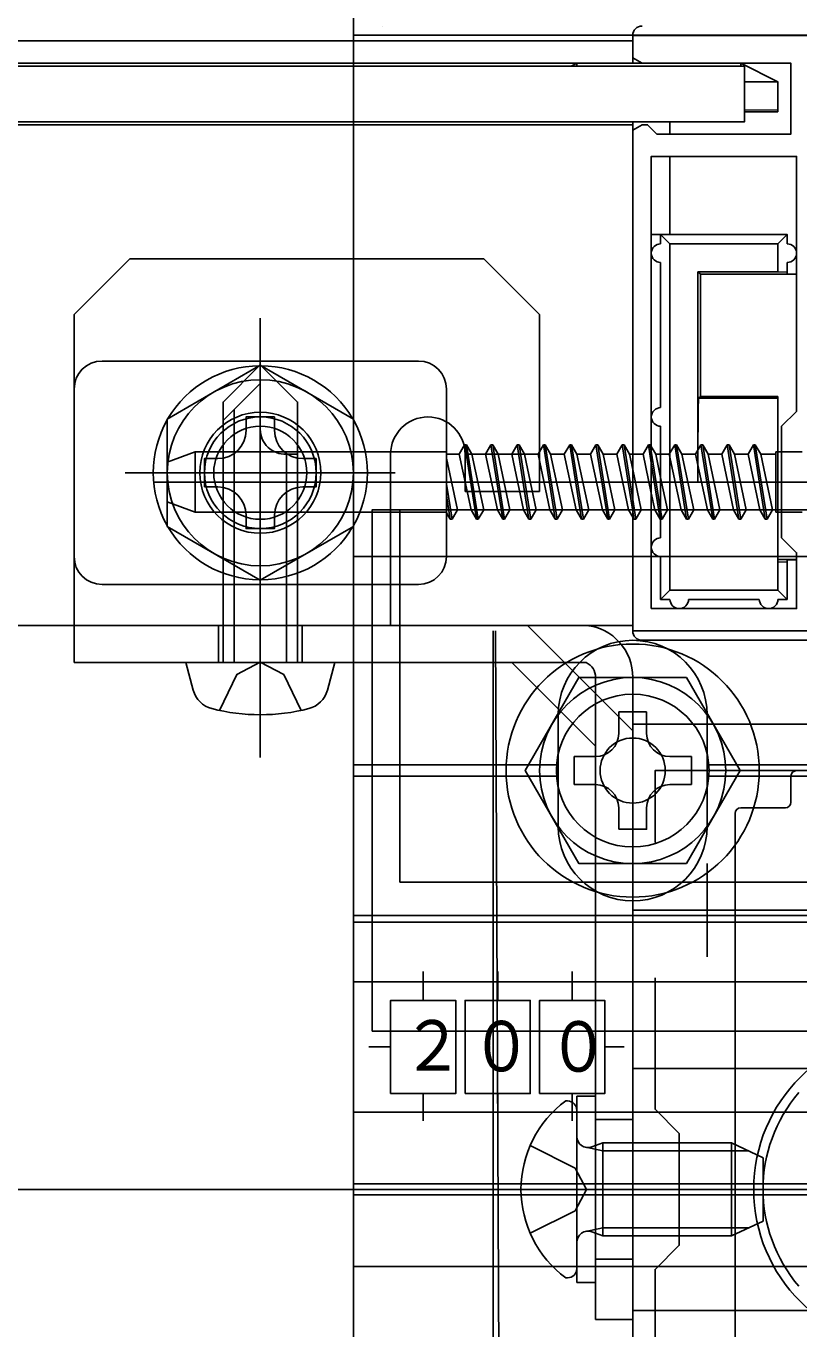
# Model space of a CAD drawing. Units: millimetres, scale not verified. Extents: x -875 to 875, y -1300 to 1294.
# Drawn here: x 719.4 to 760.9, y 882.5 to 952.5 of the extents above; entities that cross this region are included whole.
import ezdxf
from ezdxf.enums import TextEntityAlignment as Align

# ---------------------------------------------------------------- set-up
doc = ezdxf.new("R2010")
doc.units = ezdxf.units.MM
doc.header["$LTSCALE"] = 8
for name, color, linetype in [('0-2_YKK_11', 7, 'Continuous'), ('0-3_YKK_12', 2, 'Continuous'), ('0-4_YKK_13', 4, 'Continuous'), ('0-7_YSS_K', 3, 'Continuous')]:
    doc.layers.add(name, color=color, linetype=linetype)
doc.styles.add('ＭＳ ゴシック', font='')
doc.styles.get('ＭＳ ゴシック').set_extended_font_data('MS Gothic')

msp = doc.modelspace()

# ---------------------------------------------------------------- linework, layer by layer
at = {"layer": '0-2_YKK_11'}
for p, q in [((756, 907.5), (756, 902.5)), ((753.5, 905), (758.5, 905))]:
    msp.add_line(p, q, dxfattribs=at)
for points in [[(752, 920), (752, 946.9), (752.5, 947.2), (752.8, 947.2), (753, 947), (753.3, 946.7), (760.5, 946.7), (760.5, 950.5), (752.5, 950.5), (752, 950.8), (752, 952), (762, 952), (762, 928.458), (761.88, 928.275), (761.88, 927.725), (762, 927.542), (762, 920)], [(753, 921.2), (753, 945.5), (760.8, 945.5), (760.8, 931.8), (760, 931), (760, 925), (760.8, 924.2), (760.8, 921.2)], [(752, 915), (752, 865), (782, 865), (782, 915)]]:
    msp.add_lwpolyline(points, close=True, dxfattribs=at)
for points in [[(753.2, 908.633), (753.2, 912.5), (780.8, 912.5), (780.8, 908.633)], [(753.2, 878.633), (753.2, 885.7), (754.5, 887), (754.5, 893), (753.2, 894.3), (753.2, 901.367)]]:
    msp.add_lwpolyline(points, dxfattribs=at)
at = {"layer": '0-3_YKK_12'}
for p, q in [((752, 951.7), (432, 951.7)), ((752, 951.7), (752, 950.5)), ((752, 950.5), (432, 950.5)), ((752, 947.2), (432, 947.2)), ((752, 947.35), (752, 920.3)), ((752, 920.3), (432, 920.3))]:
    msp.add_line(p, q, dxfattribs=at)
at = {"layer": '0-4_YKK_13'}
for p, q in [((737, 952.015), (737, 960.176)), ((738.547, 952.473), (738.543, 952.482)), ((752, 950.5), (752, 951.999)), ((748.7, 950.35), (749, 950.5)), ((749, 950.35), (749, 950.5)), ((759.8, 949.5), (757.8, 950.5)), ((758, 947.998), (759.8, 947.983)), ((759.8, 947.894), (758, 947.894)), ((759.8, 947.983), (759.8, 947.894)), ((754, 947.35), (754, 946.7)), ((754, 945.5), (754, 941.3)), ((752, 920.001), (752, 941.3)), ((753.5, 941.3), (753, 941.3)), ((753.5, 941.3), (754, 940.8)), ((753.5, 941.3), (753.5, 940.8)), ((754, 922.2), (754, 940.8)), ((759.8, 939.3), (759.8, 940.8)), ((760.3, 940.8), (760.3, 941.3)), ((725, 940), (722, 937)), ((744, 940), (725, 940)), ((744, 940), (747, 937)), ((753.5, 939.8), (753.5, 932)), ((760.3, 939.283), (760.3, 939.8)), ((755.5, 939.3), (755.5, 928)), ((759.8, 939.3), (755.5, 939.3)), ((755.635, 939.165), (755.635, 932.596)), ((759.8, 939.3), (760.3, 939.283)), ((760.3, 939.283), (760.3, 939.173)), ((760.3, 939.173), (760.8, 939.173)), ((732, 913.2), (732, 936.8)), ((747, 927.5), (747, 937)), ((732, 921.25), (732, 935.75)), ((723.5, 934.5), (740.5, 934.5)), ((730, 931.3), (732, 933.3)), ((722, 924), (722, 933)), ((742, 924), (742, 933)), ((755.635, 932.596), (755.539, 932.5)), ((759.8, 932.5), (755.539, 932.5)), ((759.8, 932.596), (755.635, 932.596)), ((759.8, 932.596), (759.8, 932.5)), ((759.8, 928), (759.8, 932.5)), ((730.6, 918.3), (730.6, 931.9)), ((728.5, 929.616), (727, 929.07)), ((742, 929.616), (728.5, 929.616)), ((742, 926.345), (742, 929.616)), ((743.609, 926), (742.976, 930)), ((743.075, 930), (743.363, 929.5)), ((743.709, 926), (743.076, 930)), ((745.019, 926), (744.386, 930)), ((744.485, 930), (744.773, 929.5)), ((745.119, 926), (744.486, 930)), ((745.796, 930), (745.507, 929.5)), ((745.896, 930), (745.796, 930)), ((746.429, 926), (745.796, 930)), ((745.896, 930), (746.184, 929.5)), ((746.529, 926), (745.896, 930)), ((747.206, 930), (746.917, 929.5)), ((747.306, 930), (747.206, 930)), ((747.839, 926), (747.206, 930)), ((747.306, 930), (747.594, 929.5)), ((747.939, 926), (747.306, 930)), ((748.616, 930), (748.327, 929.5)), ((748.716, 930), (748.616, 930)), ((749.249, 926), (748.616, 930)), ((748.716, 930), (749.004, 929.5)), ((749.349, 926), (748.716, 930)), ((750.026, 930), (749.737, 929.5)), ((750.126, 930), (750.026, 930)), ((750.659, 926), (750.026, 930)), ((750.126, 930), (750.414, 929.5)), ((750.759, 926), (750.126, 930)), ((751.436, 930), (751.147, 929.5)), ((751.536, 930), (751.436, 930)), ((751.536, 930), (751.824, 929.5)), ((752.846, 930), (752.557, 929.5)), ((752.946, 930), (752.846, 930)), ((753, 929.656), (752.946, 930)), ((754.256, 930), (753.967, 929.5)), ((754.356, 930), (754.256, 930)), ((754.889, 926), (754.256, 930)), ((754.356, 930), (754.644, 929.5)), ((754.989, 926), (754.356, 930)), ((755.666, 930), (755.377, 929.5)), ((755.766, 930), (755.666, 930)), ((756.299, 926), (755.666, 930)), ((755.766, 930), (756.054, 929.5)), ((756.399, 926), (755.766, 930)), ((757.076, 930), (756.787, 929.5)), ((757.176, 930), (757.076, 930)), ((757.709, 926), (757.076, 930)), ((757.176, 930), (757.464, 929.5)), ((757.809, 926), (757.176, 930)), ((758.486, 930), (758.197, 929.5)), ((758.586, 930), (758.486, 930)), ((759.119, 926), (758.486, 930)), ((758.586, 930), (758.874, 929.5)), ((759.219, 926), (758.586, 930)), ((759.693, 926.38), (759.693, 929.62)), ((759.8, 929.62), (759.693, 929.62)), ((727, 929.07), (727, 926.93)), ((733.4, 929.5), (734, 929.5)), ((733.4, 918.3), (733.4, 929.5)), ((734.28, 929.26), (735, 929.26)), ((739, 920.3), (739, 929.5)), ((742.687, 929.5), (742, 929.5)), ((742.588, 926.5), (742, 929.283)), ((743.32, 926.5), (742.687, 929.5)), ((743, 929.5), (747, 929.5)), ((743, 927.5), (743, 929.5)), ((744.097, 929.5), (743.364, 929.5)), ((743.998, 926.5), (743.365, 929.497)), ((744.73, 926.5), (744.097, 929.5)), ((745.506, 929.5), (744.774, 929.5)), ((745.408, 926.5), (744.775, 929.497)), ((746.14, 926.5), (745.507, 929.5)), ((746.916, 929.5), (746.184, 929.5)), ((746.818, 926.5), (746.184, 929.5)), ((747.55, 926.5), (746.917, 929.5)), ((748.326, 929.5), (747.594, 929.5)), ((748.228, 926.5), (747.594, 929.5)), ((748.96, 926.5), (748.327, 929.5)), ((749.736, 929.5), (749.004, 929.5)), ((749.638, 926.5), (749.004, 929.5)), ((750.37, 926.5), (749.737, 929.5)), ((751.146, 929.5), (750.414, 929.5)), ((751.048, 926.5), (750.414, 929.5)), ((751.78, 926.5), (751.147, 929.5)), ((754.6, 926.5), (753.967, 929.5)), ((755.376, 929.5), (754.644, 929.5)), ((755.278, 926.5), (754.644, 929.5)), ((756.01, 926.5), (755.377, 929.5)), ((756.786, 929.5), (756.054, 929.5)), ((756.688, 926.5), (756.054, 929.5)), ((757.42, 926.5), (756.787, 929.5)), ((758.196, 929.5), (757.464, 929.5)), ((758.098, 926.5), (757.464, 929.5)), ((758.83, 926.5), (758.197, 929.5)), ((759.693, 929.5), (758.874, 929.5)), ((759.508, 926.5), (758.874, 929.5)), ((739.25, 928.5), (724.75, 928.5)), ((765.5, 928), (726.339, 928)), ((729.72, 927.74), (729, 927.74)), ((742.299, 926), (742, 927.888)), ((743, 927.5), (747, 927.5)), ((759.8, 928), (755.5, 928)), ((742.199, 926), (742, 927.257)), ((742, 926.384), (728.5, 926.384)), ((742.199, 926), (742, 926.345)), ((742.299, 926), (742.588, 926.5)), ((743.32, 926.5), (742.588, 926.5)), ((743.609, 926), (743.32, 926.5)), ((743.709, 926), (743.998, 926.5)), ((744.73, 926.5), (743.998, 926.5)), ((745.019, 926), (744.73, 926.5)), ((745.119, 926), (745.408, 926.5)), ((746.139, 926.5), (745.408, 926.5)), ((746.429, 926), (746.14, 926.5)), ((746.529, 926), (746.818, 926.5)), ((747.549, 926.5), (746.818, 926.5)), ((747.839, 926), (747.55, 926.5)), ((747.939, 926), (748.228, 926.5)), ((748.959, 926.5), (748.228, 926.5)), ((749.249, 926), (748.96, 926.5)), ((749.349, 926), (749.638, 926.5)), ((750.369, 926.5), (749.638, 926.5)), ((750.659, 926), (750.37, 926.5)), ((750.759, 926), (751.048, 926.5)), ((751.779, 926.5), (751.048, 926.5)), ((752.169, 926), (752.458, 926.5)), ((753.479, 926), (753.19, 926.5)), ((753.579, 926), (753.868, 926.5)), ((754.599, 926.5), (753.868, 926.5)), ((754.889, 926), (754.6, 926.5)), ((754.989, 926), (755.278, 926.5)), ((756.009, 926.5), (755.278, 926.5)), ((756.299, 926), (756.01, 926.5)), ((756.399, 926), (756.688, 926.5)), ((757.419, 926.5), (756.688, 926.5)), ((757.709, 926), (757.42, 926.5)), ((757.809, 926), (758.098, 926.5)), ((758.829, 926.5), (758.098, 926.5)), ((759.119, 926), (758.83, 926.5)), ((759.219, 926), (759.508, 926.5)), ((759.693, 926.5), (759.508, 926.5)), ((759.8, 926.38), (759.693, 926.38)), ((742.199, 926), (742.299, 926)), ((743.609, 926), (743.709, 926)), ((745.019, 926), (745.119, 926)), ((746.429, 926), (746.529, 926)), ((747.839, 926), (747.939, 926)), ((749.249, 926), (749.349, 926)), ((750.659, 926), (750.759, 926)), ((752.069, 926), (752.169, 926)), ((754.889, 926), (754.989, 926)), ((756.299, 926), (756.399, 926)), ((757.709, 926), (757.809, 926)), ((759.119, 926), (759.219, 926)), ((737, 924), (797, 924)), ((753.5, 924), (753.5, 921.7)), ((759.8, 923.835), (760.8, 923.835)), ((760.3, 923.717), (759.8, 923.7)), ((760.3, 923.827), (760.8, 923.827)), ((760.3, 923.717), (760.3, 923.827)), ((760.3, 921.7), (760.3, 923.717)), ((723.5, 922.5), (740.5, 922.5)), ((754, 922.2), (753.5, 921.7)), ((760.3, 921.7), (759.8, 922.2)), ((753.5, 921.7), (754, 921.7)), ((755, 921.7), (758.8, 921.7)), ((759.8, 921.7), (760.3, 921.7)), ((722, 920.3), (749.5, 920.3)), ((729.75, 920.3), (729.75, 918.3)), ((734.25, 920.3), (734.25, 918.3)), ((744.5, 851.999), (744.5, 920)), ((744.934, 852.436), (744.625, 920)), ((752, 914.643), (746.343, 920.3)), ((762.001, 919.5), (752.5, 919.5)), ((722, 918.3), (749.5, 918.3)), ((728.396, 916.821), (728, 918.3)), ((736, 918.3), (728, 918.3)), ((733.258, 917.664), (732, 918.333)), ((735.604, 916.821), (736, 918.3)), ((745.515, 918.3), (750, 913.815)), ((734.2, 915.733), (733.258, 917.664)), ((750, 883), (750, 917.5)), ((751.25, 915.65), (751.25, 914.5)), ((751.25, 915.65), (752.75, 915.65)), ((752.75, 914.5), (752.75, 915.65)), ((748, 909.5), (748, 915.5)), ((756, 909.5), (756, 915.5)), ((737, 912.8), (748, 912.8)), ((748.85, 913.25), (748.85, 911.75)), ((750, 913.25), (748.85, 913.25)), ((755.15, 913.25), (754, 913.25)), ((755.15, 911.75), (755.15, 913.25)), ((756, 912.8), (778, 912.8)), ((737, 912.2), (748, 912.2)), ((756, 912.2), (778, 912.2)), ((760.5, 912.2), (760.5, 910.8)), ((773.2, 912.5), (760.8, 912.5)), ((748.85, 911.75), (750, 911.75)), ((754, 911.75), (755.15, 911.75)), ((751.25, 910.5), (751.25, 909.35)), ((757.5, 910.2), (757.5, 869.8)), ((760.2, 910.5), (757.8, 910.5)), ((740.75, 901.71), (740.75, 900.15)), ((744.75, 901.71), (744.75, 900.15)), ((748.75, 901.71), (748.75, 900.15)), ((737, 901.15), (797, 901.15)), ((739, 897.65), (737.829, 897.65)), ((751.535, 897.65), (750.5, 897.65)), ((740.75, 895.15), (740.75, 893.675)), ((744.75, 895.15), (744.75, 893.675)), ((748.4, 894.75), (748.5, 894.75)), ((748.75, 895.15), (748.75, 893.675)), ((737, 894.15), (797, 894.15)), ((749, 894.25), (749, 885.75)), ((750, 893.75), (752, 893.75)), ((750.4, 892.5), (749.805, 892.284)), ((750.4, 887.5), (750.4, 892.5)), ((757.3, 887.5), (757.3, 892.5)), ((759, 891.7), (757.3, 892.5)), ((746.488, 892.35), (748.905, 891.145)), ((750.4, 892.067), (749.477, 892.26)), ((749.514, 890), (748.905, 891.145)), ((759, 888.3), (759, 891.7)), ((763.925, 890.3), (737, 890.3)), ((737, 889.7), (763.925, 889.7)), ((745, 890), (759.699, 890)), ((749.514, 890), (748.905, 888.855)), ((746.488, 887.65), (748.905, 888.855)), ((757.3, 887.5), (759, 888.3)), ((750.4, 887.933), (749.477, 887.74)), ((750.4, 887.5), (749.805, 887.716)), ((750, 886.25), (752, 886.25)), ((737, 885.85), (797, 885.85)), ((748.4, 885.25), (748.5, 885.25))]:
    msp.add_line(p, q, dxfattribs=at)
for points in [[(797, 988.7), (797, 791.3), (737, 791.3), (737, 988.7)], [(758, 950.35), (758, 947.35), (426, 947.35), (426, 950.35)], [(732, 934.274), (737, 931.387), (737, 925.613), (732, 922.726), (727, 925.613), (727, 931.387)], [(738, 898.5), (766, 898.5), (766, 926.5), (738, 926.5)], [(749.113, 917.5), (746.226, 912.5), (749.113, 907.5), (754.887, 907.5), (757.774, 912.5), (754.887, 917.5)], [(782, 905), (782, 875), (752, 875), (752, 905)], [(739, 895.15), (742.5, 895.15), (742.5, 900.15), (739, 900.15)], [(743, 895.15), (746.5, 895.15), (746.5, 900.15), (743, 900.15)], [(747, 895.15), (750.5, 895.15), (750.5, 900.15), (747, 900.15)], [(752, 883.5), (752, 896.5), (782, 896.5), (782, 883.5)], [(750, 895), (750, 885), (749, 885), (749, 895)]]:
    msp.add_lwpolyline(points, close=True, dxfattribs=at)
for points in [[(797, 960.176), (797, 952.015), (737, 952.015)], [(757.8, 950.35), (757.8, 950.5), (749, 950.5)], [(759.8, 947.983), (759.8, 949.5), (758, 949.5)], [(754, 940.8), (759.8, 940.8), (760.3, 941.3), (753.5, 941.3)], [(755.5, 939.3), (755.635, 939.165), (760.8, 939.165)], [(722, 918.3), (722, 920.3), (722, 937)], [(730, 918.3), (730, 932.3), (732, 934.3)], [(734, 918.3), (734, 932.3), (732, 934.3)], [(731.24, 930.78), (731.24, 931.5), (732.76, 931.5), (732.76, 930.78)], [(753.5, 931), (753.5, 928), (753.5, 925)], [(728.5, 929.616), (728.5, 926.384), (727, 926.93)], [(743.075, 930), (742.975, 930), (742.686, 929.5)], [(744.485, 930), (744.385, 930), (744.096, 929.5)], [(752.069, 926), (752, 926.436), (751.436, 930)], [(752.169, 926), (752, 927.067), (751.536, 930)], [(753.479, 926), (753, 929.025), (752.846, 930)], [(752.946, 930), (753, 929.906), (753.234, 929.5)], [(753.579, 926), (753.5, 926.496), (753, 929.656)], [(761.093, 929.62), (760, 929.62), (759.8, 929.62)], [(729, 927.74), (729, 929.26), (729.72, 929.26)], [(735, 929.26), (735, 927.74), (734.28, 927.74)], [(752.556, 929.5), (752, 929.5), (751.824, 929.5)], [(752.458, 926.5), (752, 928.667), (751.824, 929.5)], [(753.19, 926.5), (753, 927.401), (752.557, 929.5)], [(753.966, 929.5), (753.5, 929.5), (753.234, 929.5)], [(753.868, 926.5), (753.5, 928.239), (753.234, 929.5)], [(754, 922.2), (759.8, 922.2), (759.8, 923.7), (759.8, 928)], [(732.76, 926.22), (732.76, 925.5), (731.24, 925.5), (731.24, 926.22)], [(794.5, 926.5), (794.5, 906.5), (739.5, 906.5)], [(794.5, 926.5), (739.5, 926.5), (739.5, 906.5)], [(752.069, 926), (752, 926.12), (751.78, 926.5)], [(753.189, 926.5), (753, 926.5), (752.458, 926.5)], [(761.093, 926.38), (760, 926.38), (759.8, 926.38)], [(753.479, 926), (753.5, 926), (753.579, 926)], [(729.8, 915.733), (730.742, 917.664), (732, 918.333)], [(752, 917.5), (752, 883), (750, 883)], [(751.25, 909.35), (752.75, 909.35), (752.75, 910.5)], [(737, 904.359), (737, 904.708), (797, 904.708)], [(737, 875.47), (737, 904.359), (797, 904.359)], [(750.4, 892.5), (754.5, 892.5), (757.3, 892.5)], [(750.4, 892.067), (754.5, 892.067), (758.22, 892.067)], [(750.4, 887.933), (754.5, 887.933), (758.22, 887.933)], [(750.4, 887.5), (754.5, 887.5), (757.3, 887.5)]]:
    msp.add_lwpolyline(points, dxfattribs=at)
for centre, radius in [((732, 928.5), 5), ((732, 928.5), 3.25), ((732, 928.5), 3), ((732, 928.5), 2.5), ((752, 912.5), 6.8), ((752, 912.5), 5), ((752, 912.5), 4.1), ((752, 912.5), 1.75), ((767, 890), 8.5), ((767, 890), 8.5)]:
    msp.add_circle(centre, radius, dxfattribs=at)
for centre, radius, start, end in [((753.5, 940.3), 0.5, 90, 270), ((760.3, 940.3), 0.5, 270, 90), ((723.5, 933), 1.5, 90, 180), ((740.5, 933), 1.5, 0, 90), ((732, 928.5), 5.75, 90.40815, 149.59185), ((732, 928.5), 5.75, 30.40815, 89.59185), ((753.5, 931.5), 0.5, 90, 270), ((732, 928.5), 5.75, 150.40815, 209.59185), ((732, 928.5), 5.75, 330.40815, 29.59185), ((741, 929.5), 2, 0, 180), ((729.72, 930.78), 1.52, 270, 0), ((733.333, 930.832), 1.333, 180, 272.86598), ((734.28, 930.78), 1.52, 180, 270), ((729.72, 926.22), 1.52, 0, 90), ((734.28, 926.22), 1.52, 90, 180), ((732, 928.5), 5.75, 210.40815, 269.59185), ((732, 928.5), 5.75, 270.40815, 329.59185), ((753.5, 924.5), 0.5, 90, 270), ((723.5, 924), 1.5, 180, 270), ((740.5, 924), 1.5, 270, 0), ((754.5, 921.7), 0.5, 180, 0), ((759.3, 921.7), 0.5, 180, 0), ((749.229, 917.542), 2.771, 359.13451, 84.38609), ((752, 915.5), 4, 0, 180), ((749.168, 917.536), 0.833, 357.50978, 66.50099), ((729.749, 917.183), 1.4, 195, 255.67668), ((734.251, 917.183), 1.4, 284.32332, 345), ((732, 926), 10.5, 255.67668, 284.32332), ((750, 914.5), 1.25, 270, 0), ((754, 914.5), 1.25, 180, 270), ((750, 910.5), 1.25, 0, 90), ((754, 910.5), 1.25, 90, 180), ((752, 909.5), 4, 180, 0), ((751.9, 890), 5.9, 126.38156, 233.61844), ((748.5, 894.25), 0.5, 0, 90), ((767, 890), 8, 139.3793, 220.6207), ((749.6, 892.848), 0.6, 180, 289.96957), ((749.6, 887.152), 0.6, 70.03043, 180), ((748.5, 885.75), 0.5, 270, 0)]:
    msp.add_arc(centre, radius, start, end, dxfattribs=at)
for centre, major_axis, ratio, start_param, end_param in [((752.5, 951.999), (0, 0.501), 0.998135, 6.283185, 7.853982), ((755.539, 928), (0, -4.5), 0.008727, 3.150319, 4.712389), ((752.5, 920.001), (0, -0.501), 0.998135, 4.712389, 6.283185), ((760.8, 912.2), (-0.212, 0.212), 0.999695, 5.497939, 7.068431), ((760.2, 910.8), (0.212, -0.212), 0.999695, 5.497939, 7.068431), ((757.8, 910.2), (-0.212, 0.212), 0.999695, 5.497939, 7.068431)]:
    msp.add_ellipse(centre, major_axis=major_axis, ratio=ratio, start_param=start_param, end_param=end_param, dxfattribs=at)
at = {"layer": '0-7_YSS_K'}
msp.add_line((-183, 890), (811.228, 890), dxfattribs=at)

# ---------------------------------------------------------------- texts
at = {"layer": '0-4_YKK_13', "style": 'ＭＳ ゴシック', "width": 0.9}
for s, p in [('２', (739.594, 895.568)), ('０', (743.283, 895.528)), ('０', (747.42, 895.51))]:
    msp.add_text(s, height=2.711, dxfattribs=at).set_placement(p, align=Align.BOTTOM_LEFT)

doc.saveas('drawing.dxf')
